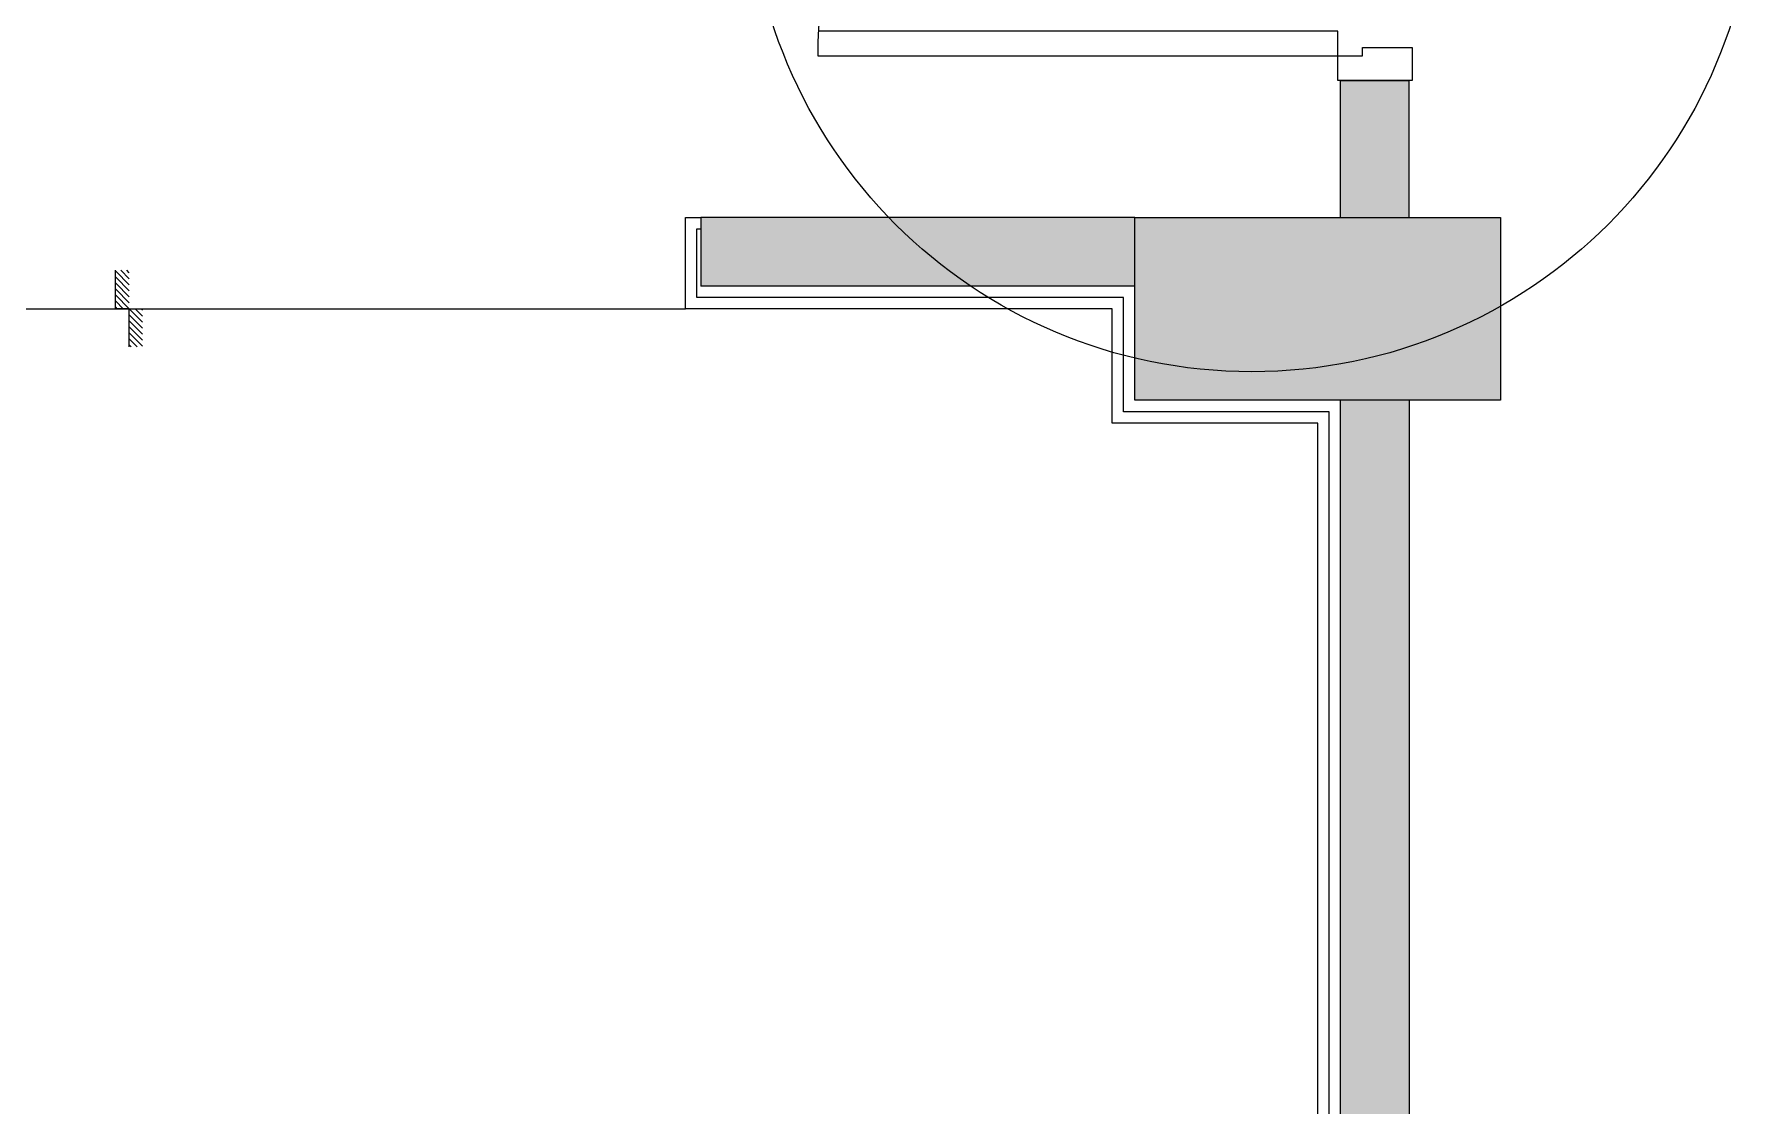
# Model space of a CAD drawing. Header units: inches. Extents: x 211391 to 214260, y -106888 to -102532.
# Drawn here: x 213209.2 to 213322.1, y -106638.7 to -106568.4 of the extents above; entities that cross this region are included whole.
import ezdxf

# ---------------------------------------------------------------- set-up
doc = ezdxf.new("R2010")
doc.units = ezdxf.units.IN
doc.header["$MEASUREMENT"] = 0
doc.linetypes.add('0226--P-00-GA 18.02.10$0$DASH', pattern=[0.35, 0.25, -0.1])
doc.layers.get('0').update_dxf_attribs({"color": 4})
for name, color, linetype, lineweight in [('BEAM', 90, '0226--P-00-GA 18.02.10$0$DASH', 25), ('DOOR', 2, 'Continuous', 9), ('DROP', 1, 'Continuous', 5), ('HATCH', 251, 'Continuous', 13), ('STONE', 1, 'Continuous', 18), ('WALL', 5, 'Continuous', 25)]:
    doc.layers.add(name, color=color, linetype=linetype, lineweight=lineweight)
doc.layers.add('COLUMN', color=6, linetype='Continuous')
doc.layers.get('BEAM').off()

# ---------------------------------------------------------------- blocks, each defined once
blk = doc.blocks.new('*X6')
at = {"color": 0}
for p, q in [((-16.76, -3.5), (-13.26, 0)), ((-16.76, -0.85), (-15.91, 0)), ((-16.42, -5.81), (-10.61, 0)), ((-13.76, -5.81), (-7.95, 0)), ((-11.11, -5.81), (-5.3, 0)), ((-8.46, -5.81), (-2.65, 0)), ((-5.81, -5.81), (0, 0)), ((0, 0), (6, 6)), ((0, 2.65), (3.35, 6)), ((0, 5.3), (0.7, 6)), ((2.65, 0), (8.65, 6)), ((5.3, 0), (11.3, 6)), ((7.95, 0), (13.95, 6)), ((10.61, 0), (16.61, 6)), ((13.26, 0), (17.04, 3.78)), ((15.91, 0), (17.04, 1.13)), ((-3.16, -5.81), (0, -2.65)), ((-0.51, -5.81), (0, -5.3))]:
    blk.add_line(p, q, dxfattribs=at)
blk = doc.blocks.new('4 UQ46U')
at = {"layer": 'DROP', "lineweight": 5}
blk.add_lwpolyline([(67308.83, -52969.15), (67308.83, -52972.46), (67307.64, -52972.46), (67307.64, -52975.82)], dxfattribs=at)
at = {"layer": 'DROP', "lineweight": 5, "extrusion": (0, 0, -1), "xscale": 0.1972594911858323, "yscale": 0.1972594911858323, "zscale": -0.1972594911858323, "rotation": 270}
blk.add_blockref('*X6', (-67308.83, -52972.46), dxfattribs=at)
blk = doc.blocks.new('79')
at = {"layer": 'COLUMN', "ltscale": 20, "true_color": 0xdd22ba}
h = blk.add_hatch(color=212, dxfattribs=at)
h.dxf.hatch_style = 1
h.paths.add_polyline_path([(213305.39, -104722.04), (213281.39, -104722.04), (213281.39, -104734.04), (213305.39, -104734.04)])
at = {"layer": 'COLUMN', "ltscale": 20}
blk.add_lwpolyline([(213281.39, -104722.04), (213305.39, -104722.04), (213305.39, -104734.04), (213281.39, -104734.04)], close=True, dxfattribs=at)
blk = doc.blocks.new('DOOR 3 L')
at = {"layer": 'DOOR'}
for points in [[(1.5, -4.54), (1.5, -3.04), (2, -3.04), (2, -0.04), (0, -0.04), (0, -4.54)], [(34.5, -4.54), (34.5, -3.04), (34, -3.04), (34, -0.04), (36, -0.04), (36, -4.54)]]:
    blk.add_lwpolyline(points, close=True, dxfattribs=at)
blk.add_lwpolyline([(34.5, -4.54, -0.400224), (1.5, -36.04), (1.5, -4.54), (3, -4.54), (3, -36.01)], format="xyb", dxfattribs=at)

msp = doc.modelspace()

# ---------------------------------------------------------------- hatches: boundary and pattern name
at = {"layer": 'HATCH', "ltscale": 15}
h = msp.add_hatch(color=256, dxfattribs=at)
h.dxf.hatch_style = 1
h.paths.add_polyline_path([(213299.39, -106571.4), (213294.89, -106571.4), (213294.89, -106580.4), (213299.39, -106580.4)])
h = msp.add_hatch(color=256, dxfattribs=at)
h.dxf.hatch_style = 1
h.paths.add_polyline_path([(213252.89, -106580.4), (213252.89, -106584.9), (213281.39, -106584.9), (213281.39, -106580.4)])
h = msp.add_hatch(color=256, dxfattribs=at)
h.dxf.hatch_style = 1
h.paths.add_polyline_path([(213318.89, -106652.4), (213318.89, -106643.4), (213299.39, -106643.4), (213299.39, -106592.4), (213294.89, -106592.4), (213294.89, -106724.4), (213303.89, -106724.4), (213303.89, -106652.4)])

# ---------------------------------------------------------------- linework, layer by layer
at = {"layer": 'Defpoints', "ltscale": 15}
msp.add_circle((213289.06, -106557.47), 33.06, dxfattribs=at)
at = {"layer": 'DROP', "ltscale": 20}
msp.add_line((213181.89, -106586.4), (213251.89, -106586.4), dxfattribs=at)
at = {"layer": 'STONE'}
for points in [[(213293.39, -106593.9), (213279.89, -106593.9), (213279.89, -106586.4), (213251.89, -106586.4), (213251.89, -106580.4), (213252.89, -106580.4)], [(213294.14, -106593.15), (213280.64, -106593.15), (213280.64, -106585.65), (213252.64, -106585.65), (213252.64, -106581.15), (213252.89, -106581.15)], [(213294.14, -106723.65), (213294.14, -106593.15)], [(213293.39, -106722.75), (213293.39, -106593.9)]]:
    msp.add_lwpolyline(points, dxfattribs=at)
at = {"layer": 'WALL', "ltscale": 20}
for p, q in [((213294.89, -106580.4), (213294.89, -106571.4)), ((213294.89, -106571.4), (213299.39, -106571.4)), ((213299.39, -106580.4), (213299.39, -106571.4)), ((213281.39, -106580.4), (213252.89, -106580.4)), ((213252.89, -106580.4), (213252.89, -106584.9)), ((213281.39, -106584.9), (213252.89, -106584.9)), ((213294.89, -106724.4), (213294.89, -106592.4)), ((213299.39, -106592.4), (213299.39, -106643.4))]:
    msp.add_line(p, q, dxfattribs=at)

# ---------------------------------------------------------------- block references
at = {"layer": 'BEAM'}
msp.add_blockref('79', (0, -1858.36), dxfattribs=at)
at = {"layer": 'DOOR', "ltscale": 5, "xscale": -1.083333333333283, "yscale": 1.083333333333283, "zscale": 1.083333333333283, "rotation": 269.9999999998069}
msp.add_blockref('DOOR 3 L', (213299.62, -106571.4), dxfattribs=at)
at = {"layer": 'WALL', "xscale": -0.7535655759087191, "yscale": 0.7535655759087191, "zscale": 0.7535655759087191, "rotation": 180}
msp.add_blockref('4 UQ46U', (162493.77, -146504.62), dxfattribs=at)

doc.saveas('drawing.dxf')
